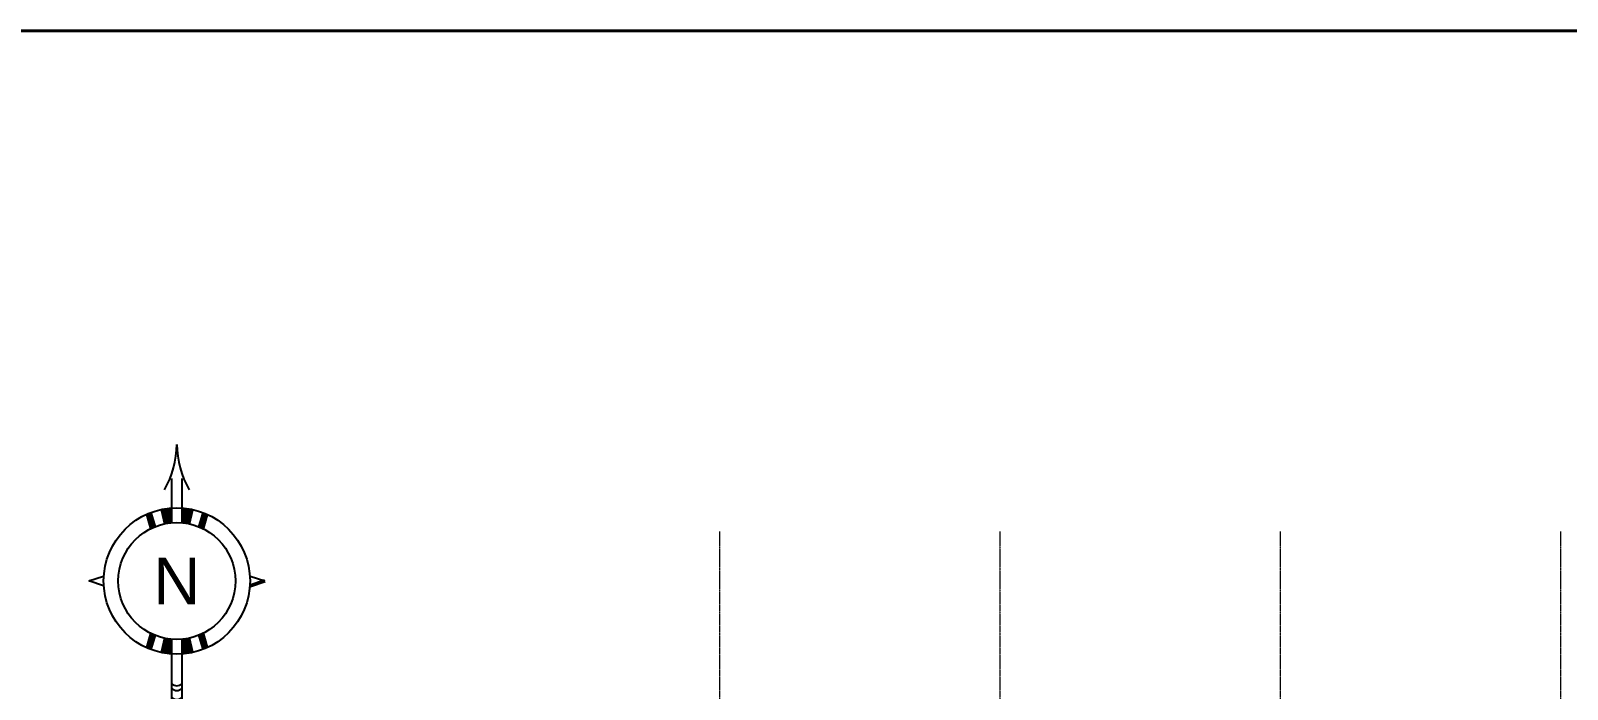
# Model space of a CAD drawing. Header units: millimetres. Extents: x 2355032 to 3136749, y 3674522 to 3929111.
# Drawn here: x 2488552 to 2529674, y 3911482 to 3929111 of the extents above; entities that cross this region are included whole.
import ezdxf

# ---------------------------------------------------------------- set-up
doc = ezdxf.new("R2010")
doc.units = ezdxf.units.MM
doc.header["$MEASUREMENT"] = 0
doc.linetypes.add('CENTER', pattern=[2, 1.25, -0.25, 0.25, -0.25])
for name, color, linetype, lineweight in [('centreline', 52, 'CENTER', 5), ('Column-0.5', 14, 'Continuous', 50), ('wall 0.4', 7, 'Continuous', 40)]:
    doc.layers.add(name, color=color, linetype=linetype, lineweight=lineweight)
doc.styles.add('ARIAL', font='arial.ttf')

# ---------------------------------------------------------------- blocks, each defined once
blk = doc.blocks.new('NORTH-flat-1-flat-1-flat-1-flat-1')
at = {"color": 7, "ltscale": 5}
for p, q in [((-144, 2743), (-144, 1561)), ((131, 2743), (131, 1562)), ((-2351, 0), (-1959, 131)), ((1959, 131), (2351, 0)), ((-1959, -131), (-2351, 0)), ((-144, -1561), (-144, -3004)), ((131, -1562), (131, -3004)), ((-144, -3004), (-144, -3895)), ((131, -3004), (131, -3895)), ((-136, -3908), (0, -4454)), ((0, -4454), (136, -3908))]:
    blk.add_line(p, q, dxfattribs=at)
at = {"color": 7}
for centre, major_axis, start_param, end_param in [((-2518, 3685), (0, 2518), 4.195324, 4.701685), ((2518, 3685), (0, 2518), 1.581726, 2.088087), ((0, 0), (0, 1959), 4.712383, 10.995568), ((0, 0), (0, 1567), -1.570773, 4.712412), ((605, -4665), (0, 641), 1.234852, 2.432453), ((-70, -4902), (0, 356), 3.883478, 6.061031), ((227, -5272), (0, 122), 0.483477, 2.658273), ((108, -5260), (0, 135), 3.624641, 5.648931)]:
    blk.add_ellipse(centre, major_axis=major_axis, ratio=0.999999, start_param=start_param, end_param=end_param, dxfattribs=at)
at = {"color": 1}
for centre, start_param, end_param in [((0, -2627), 2.270048, 4.013791), ((0, -2754), 2.269692, 4.013436), ((0, -2995), 2.269337, 4.013081), ((0, -3198), 2.270048, 4.013791), ((0, -3439), 2.269711, 4.013455), ((0, -3617), 2.270048, 4.013791), ((0, -3794), 2.269692, 4.013436)]:
    blk.add_ellipse(centre, major_axis=(0, 178), ratio=0.999999, start_param=start_param, end_param=end_param, dxfattribs=at)
at = {"color": 1, "ltscale": 5}
for points in [[(-834, 1772), (-662, 1834), (-727, 1390), (-548, 1461)], [(-441, 1905), (-143, 1949), (-352, 1523), (-143, 1541)], [(453, 1905), (155, 1949), (364, 1523), (155, 1541)], [(846, 1772), (673, 1834), (739, 1390), (560, 1461)], [(-834, -1772), (-662, -1833), (-727, -1390), (-548, -1461)], [(-441, -1905), (-143, -1949), (-352, -1523), (-143, -1541)], [(453, -1905), (155, -1949), (364, -1523), (155, -1541)], [(846, -1772), (673, -1833), (739, -1390), (560, -1461)]]:
    blk.add_solid(points, dxfattribs=at)
at = {"layer": 'Column-0.5', "ltscale": 5}
blk.add_line((2351, 0), (1959, -131), dxfattribs=at)
at = {"color": 7, "ltscale": 5, "style": 'ARIAL'}
blk.add_text('N', height=1250, rotation=0.0002, dxfattribs=at).set_placement((-631, -625))
blk = doc.blocks.new('main grid')
at = {"layer": 'centreline', "ltscale": 5}
for p, q in [((2518911, 4018930), (2518911, 3987284)), ((2526411, 4018930), (2526411, 3987284)), ((2533911, 4018930), (2533911, 3991299)), ((2541411, 4018930), (2541411, 3976624))]:
    blk.add_line(p, q, dxfattribs=at)

msp = doc.modelspace()

# ---------------------------------------------------------------- linework, layer by layer
at = {"layer": 'wall 0.4', "ltscale": 5}
msp.add_lwpolyline([(2419644, 3929111), (2617705, 3929111), (2617776, 3864810), (2419715, 3864810)], close=True, dxfattribs=at)

# ---------------------------------------------------------------- block references
at = {"ltscale": 5}
msp.add_blockref('NORTH-flat-1-flat-1-flat-1-flat-1', (2492462, 3914381), dxfattribs=at)
at = {"layer": 'wall 0.4'}
msp.add_blockref('main grid', (-11922, -103225), dxfattribs=at)

doc.saveas('drawing.dxf')
